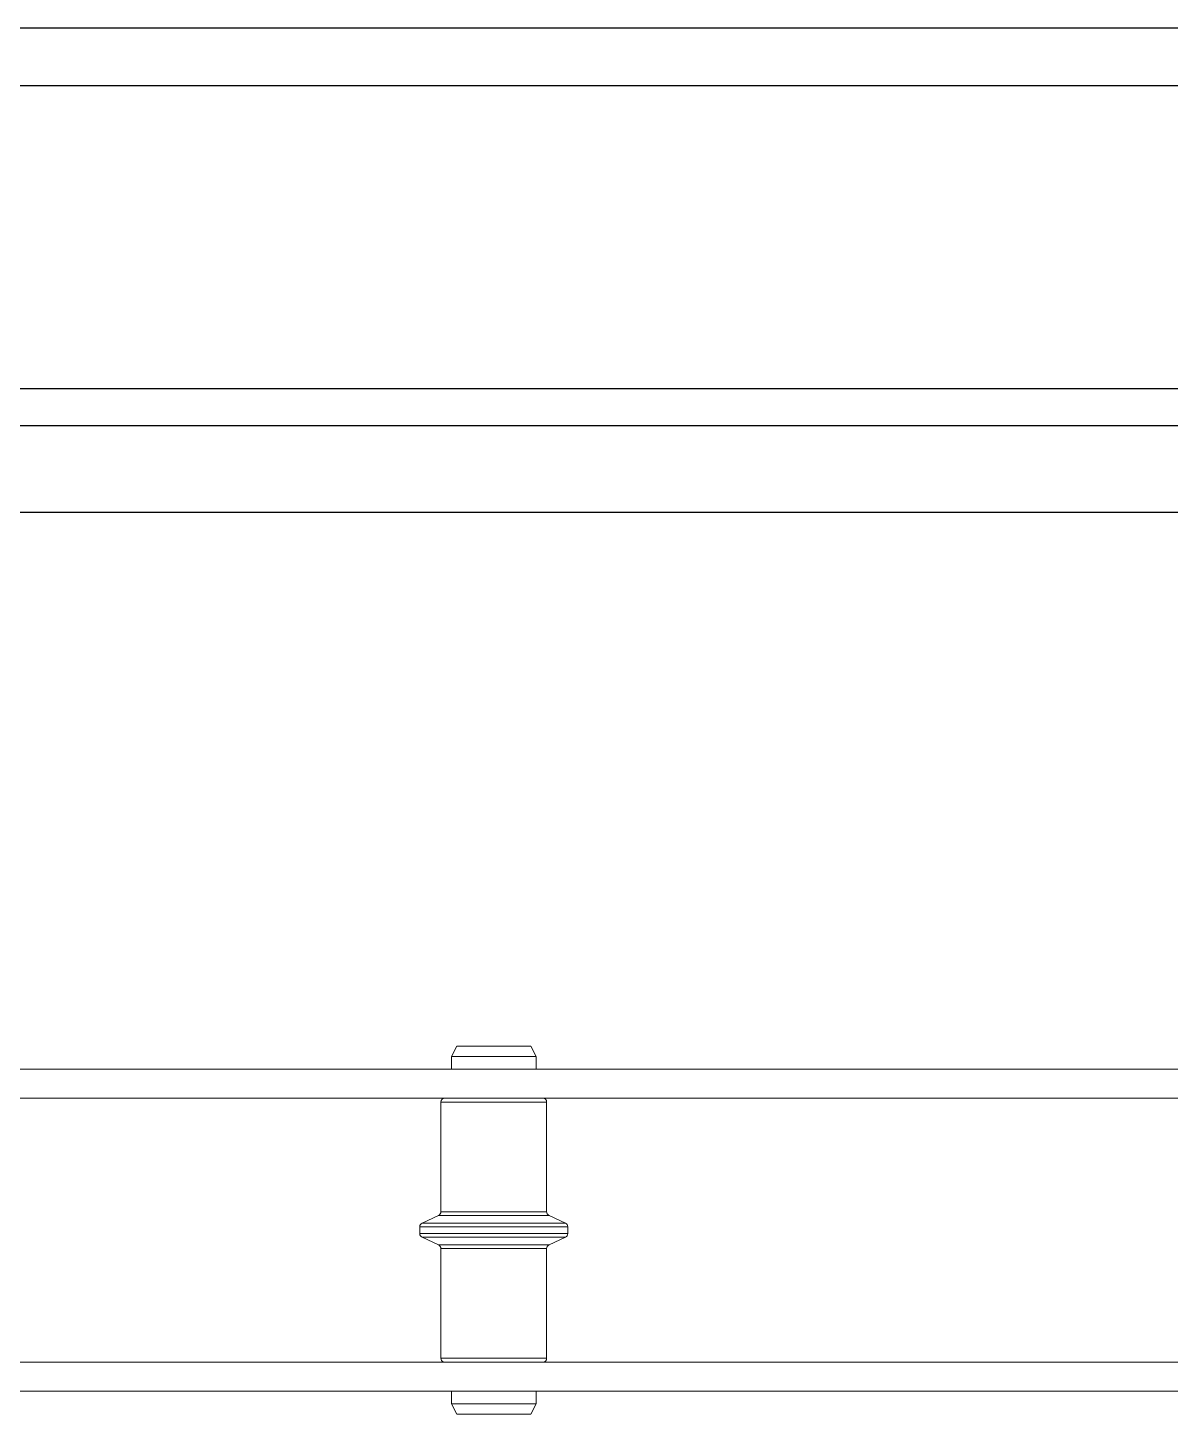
# Model space of a CAD drawing. Header units: feet. Extents: x -21 to 5170, y -254 to 1413.
# Drawn here: x 2316.8 to 2321.18, y 56.21 to 61.53 of the extents above; entities that cross this region are included whole.
import ezdxf
from ezdxf.lldxf.tags import DXFTag

# ---------------------------------------------------------------- set-up
doc = ezdxf.new("R2010")
doc.units = ezdxf.units.FT
doc.header["$MEASUREMENT"] = 0
for name, color, linetype in [('ATI CENTER SUPPORT', 7, 'Continuous'), ('DC FEEEDERS', 1, 'Continuous'), ('PV-AG-DC1', 142, 'DC1')]:
    doc.layers.add(name, color=color, linetype=linetype)
doc.styles.add('NEI-A', font='arial.ttf')
tags = doc.linetypes.add('DC1', pattern='A,0.176989,-0.035266,["DC1",NEI-A,S=0.1,R=0,X=0,Y=-0.05],-0.314734,0.176989', length=0.703978).pattern_tags.tags
tags[6] = DXFTag(74, 10)

msp = doc.modelspace()

# ---------------------------------------------------------------- linework, layer by layer
at = {"layer": 'ATI CENTER SUPPORT', "color": 8, "linetype": 'Continuous', "lineweight": 15}
for p, q in [((2318.44619, 57.62456), (2318.42563, 57.58445)), ((2318.44619, 57.62456), (2318.729, 57.62456)), ((2318.74957, 57.58445), (2318.729, 57.62456)), ((2318.42563, 57.58445), (2318.42563, 57.53665)), ((2318.42563, 57.58445), (2318.74957, 57.58445)), ((2318.74957, 57.53665), (2318.74957, 57.58445)), ((2325.90629, 57.5367), (2305.49583, 57.53658)), ((2325.90629, 57.42534), (2305.49583, 57.42522)), ((2318.38513, 57.40987), (2318.38514, 56.9899)), ((2318.79006, 57.40987), (2318.38513, 57.40987)), ((2318.79006, 56.9899), (2318.79006, 57.40987)), ((2318.37605, 56.97564), (2318.31324, 56.94635)), ((2318.79915, 56.97564), (2318.37605, 56.97564)), ((2318.38514, 56.9899), (2318.79006, 56.9899)), ((2318.86196, 56.94635), (2318.79915, 56.97564)), ((2318.30415, 56.93209), (2318.30415, 56.90619)), ((2318.30415, 56.93209), (2318.87105, 56.93209)), ((2318.30415, 56.90619), (2318.87105, 56.90619)), ((2318.31324, 56.94635), (2318.86196, 56.94635)), ((2318.87105, 56.90619), (2318.87105, 56.93209)), ((2318.31324, 56.89193), (2318.37605, 56.86264)), ((2318.31324, 56.89193), (2318.86196, 56.89193)), ((2318.37605, 56.86264), (2318.79915, 56.86264)), ((2318.79915, 56.86264), (2318.86196, 56.89193)), ((2318.79006, 56.84838), (2318.38514, 56.84837)), ((2318.38514, 56.84837), (2318.38514, 56.42841)), ((2318.79007, 56.42841), (2318.79006, 56.84838)), ((2318.38514, 56.42841), (2318.79007, 56.42841)), ((2325.90629, 56.41303), (2305.49583, 56.41291)), ((2325.90629, 56.30167), (2305.49583, 56.30155)), ((2318.42563, 56.30163), (2318.42564, 56.25383)), ((2318.74957, 56.25383), (2318.74957, 56.30163)), ((2318.42564, 56.25383), (2318.4462, 56.21372)), ((2318.42564, 56.25383), (2318.74957, 56.25383)), ((2318.4462, 56.21372), (2318.72901, 56.21372)), ((2318.72901, 56.21372), (2318.74957, 56.25383))]:
    msp.add_line(p, q, dxfattribs=at)
for centre, radius, start, end in [((2318.40056, 57.40987), 0.01543, 90.00034, 180.00034), ((2318.77463, 57.40987), 0.01543, 0.00034, 90.00034), ((2318.3694, 56.9899), 0.01574, 295.00034, 0.00034), ((2318.8058, 56.9899), 0.01574, 180.00034, 245.00034), ((2318.31989, 56.93209), 0.01574, 115.00034, 180.00034), ((2318.31989, 56.90619), 0.01574, 180.00034, 245.00034), ((2318.85531, 56.93209), 0.01574, 0.00034, 65.00034), ((2318.85531, 56.90619), 0.01574, 295.00034, 0.00034), ((2318.3694, 56.84837), 0.01574, 0.00034, 65.00034), ((2318.8058, 56.84838), 0.01574, 115.00034, 180.00034), ((2318.40057, 56.42841), 0.01543, 180.00034, 270.00034), ((2318.77464, 56.42841), 0.01543, 270.00034, 0.00034)]:
    msp.add_arc(centre, radius, start, end, dxfattribs=at)
at = {"layer": 'DC FEEEDERS'}
for points in [[(2092.42153, 61.52671), (2327.77006, 61.52671)], [(2092.42153, 61.30476), (2327.77006, 61.30476)], [(2092.42153, 60.14476), (2327.77006, 60.14476)]]:
    msp.add_lwpolyline(points, dxfattribs=at)
at = {"layer": 'PV-AG-DC1', "flags": 128}
for points in [[(2092.42153, 60.00291), (2327.77006, 60.00291)], [(2092.42153, 59.67045), (2327.77006, 59.67045)]]:
    msp.add_lwpolyline(points, dxfattribs=at)

doc.saveas('drawing.dxf')
